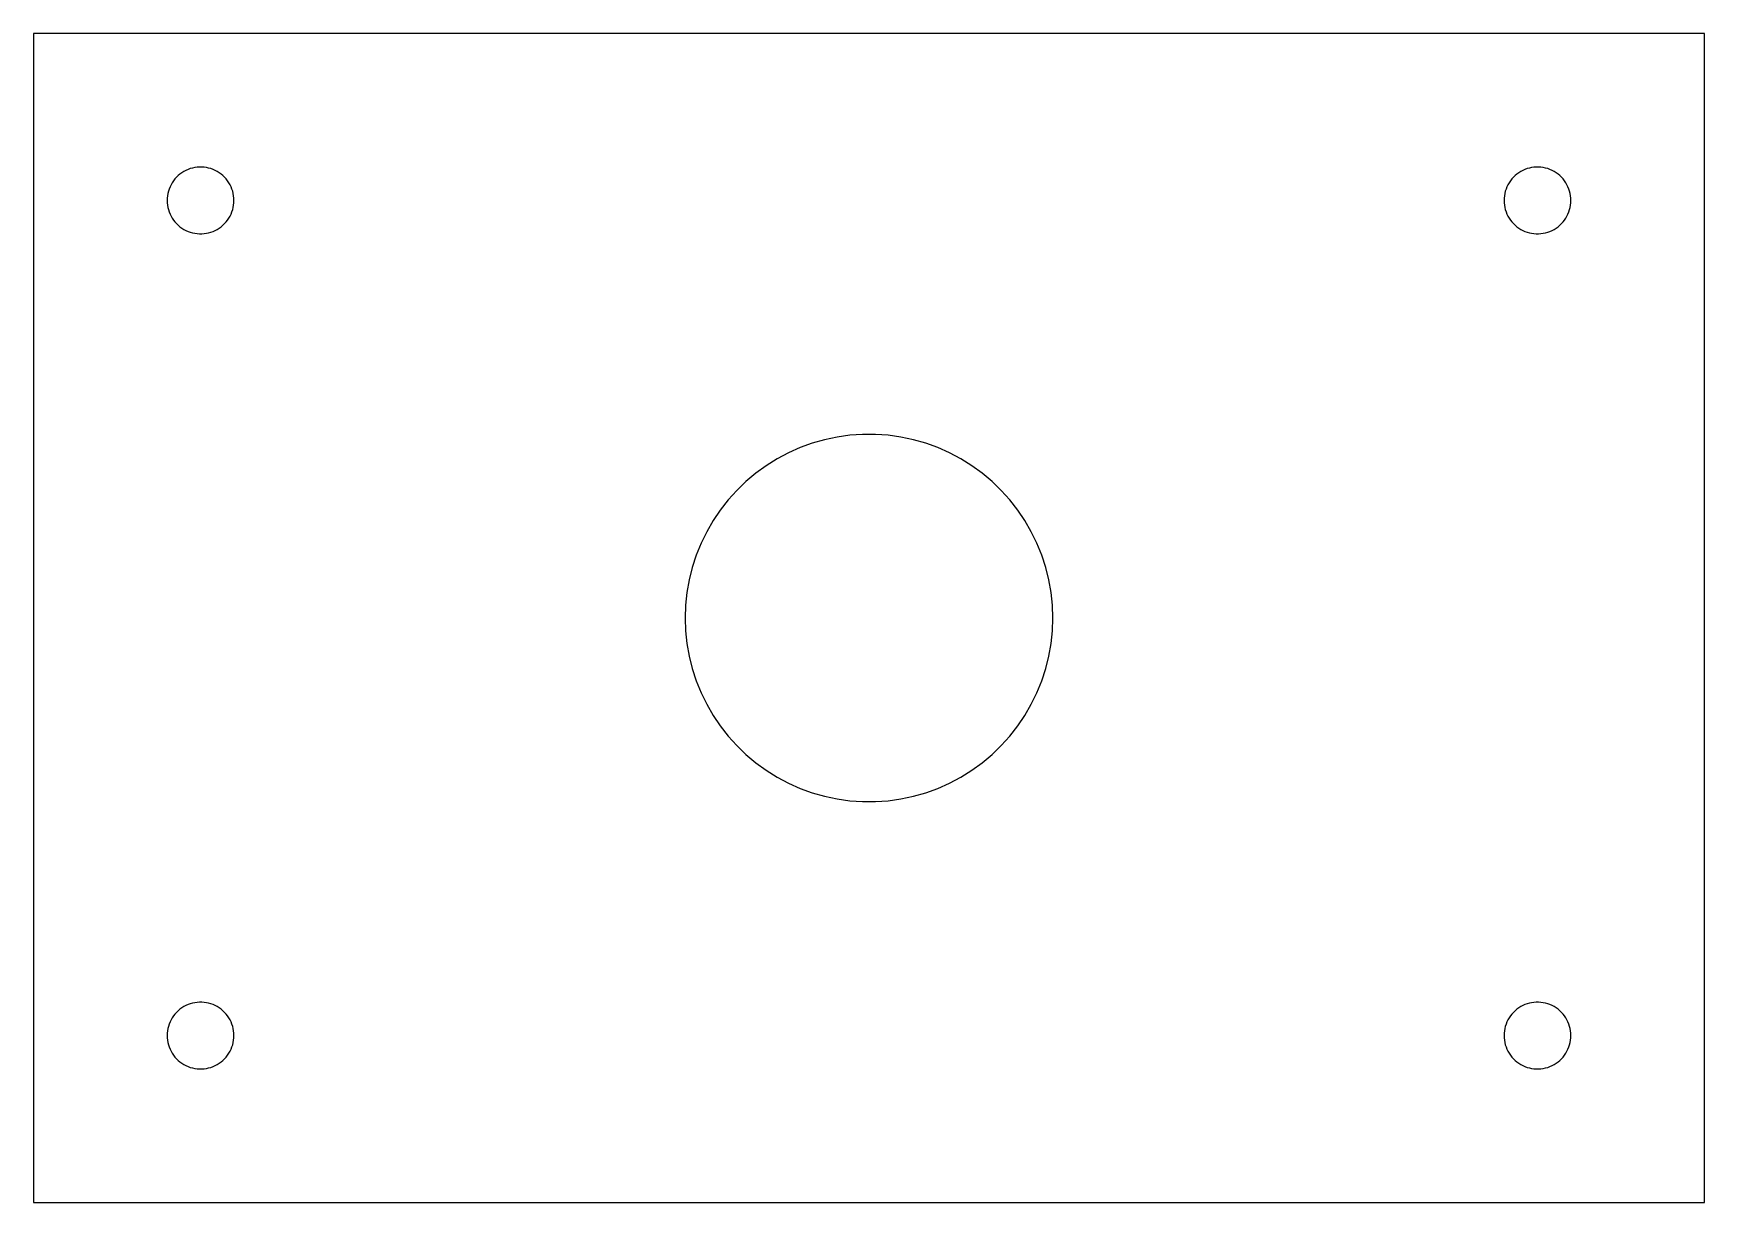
# Model space of a CAD drawing. Header units: inches. Extents: x 0 to 5, y 0 to 3.5.
import ezdxf

# ---------------------------------------------------------------- set-up
doc = ezdxf.new("R2010")
doc.units = ezdxf.units.IN
doc.header["$MEASUREMENT"] = 0
doc.layers.add('CUT-HOLES', color=1, linetype='CONTINUOUS')
doc.layers.add('CUT-OUTSIDE', color=5, linetype='CONTINUOUS')

msp = doc.modelspace()

# ---------------------------------------------------------------- linework, layer by layer
at = {"layer": 'CUT-HOLES', "color": 1}
for points in [[(0.6, 3), (0.599756, 3.006976), (0.599027, 3.013917), (0.597815, 3.020791), (0.596126, 3.027564), (0.593969, 3.034202), (0.591355, 3.040674), (0.588295, 3.046947), (0.584805, 3.052992), (0.580902, 3.058779), (0.576604, 3.064279), (0.571934, 3.069466), (0.566913, 3.074314), (0.561566, 3.078801), (0.555919, 3.082904), (0.55, 3.086603), (0.543837, 3.089879), (0.537461, 3.092718), (0.530902, 3.095106), (0.524192, 3.09703), (0.517365, 3.098481), (0.510453, 3.099452), (0.50349, 3.099939), (0.49651, 3.099939), (0.489547, 3.099452), (0.482635, 3.098481), (0.475808, 3.09703), (0.469098, 3.095106), (0.462539, 3.092718), (0.456163, 3.089879), (0.45, 3.086603), (0.444081, 3.082904), (0.438434, 3.078801), (0.433087, 3.074314), (0.428066, 3.069466), (0.423396, 3.064279), (0.419098, 3.058779), (0.415195, 3.052992), (0.411705, 3.046947), (0.408645, 3.040674), (0.406031, 3.034202), (0.403874, 3.027564), (0.402185, 3.020791), (0.400973, 3.013917), (0.400244, 3.006976), (0.4, 3), (0.400244, 2.993024), (0.400973, 2.986083), (0.402185, 2.979209), (0.403874, 2.972436), (0.406031, 2.965798), (0.408645, 2.959326), (0.411705, 2.953053), (0.415195, 2.947008), (0.419098, 2.941221), (0.423396, 2.935721), (0.428066, 2.930534), (0.433087, 2.925686), (0.438434, 2.921199), (0.444081, 2.917096), (0.45, 2.913397), (0.456163, 2.910121), (0.462539, 2.907282), (0.469098, 2.904894), (0.475808, 2.90297), (0.482635, 2.901519), (0.489547, 2.900548), (0.49651, 2.900061), (0.50349, 2.900061), (0.510453, 2.900548), (0.517365, 2.901519), (0.524192, 2.90297), (0.530902, 2.904894), (0.537461, 2.907282), (0.543837, 2.910121), (0.55, 2.913397), (0.555919, 2.917096), (0.561566, 2.921199), (0.566913, 2.925686), (0.571934, 2.930534), (0.576604, 2.935721), (0.580902, 2.941221), (0.584805, 2.947008), (0.588295, 2.953053), (0.591355, 2.959326), (0.593969, 2.965798), (0.596126, 2.972436), (0.597815, 2.979209), (0.599027, 2.986083), (0.599756, 2.993024)], [(4.6, 3), (4.599756, 3.006976), (4.599027, 3.013917), (4.597815, 3.020791), (4.596126, 3.027564), (4.593969, 3.034202), (4.591355, 3.040674), (4.588295, 3.046947), (4.584805, 3.052992), (4.580902, 3.058779), (4.576604, 3.064279), (4.571934, 3.069466), (4.566913, 3.074314), (4.561566, 3.078801), (4.555919, 3.082904), (4.55, 3.086603), (4.543837, 3.089879), (4.537461, 3.092718), (4.530902, 3.095106), (4.524192, 3.09703), (4.517365, 3.098481), (4.510453, 3.099452), (4.50349, 3.099939), (4.49651, 3.099939), (4.489547, 3.099452), (4.482635, 3.098481), (4.475808, 3.09703), (4.469098, 3.095106), (4.462539, 3.092718), (4.456163, 3.089879), (4.45, 3.086603), (4.444081, 3.082904), (4.438434, 3.078801), (4.433087, 3.074314), (4.428066, 3.069466), (4.423396, 3.064279), (4.419098, 3.058779), (4.415195, 3.052992), (4.411705, 3.046947), (4.408645, 3.040674), (4.406031, 3.034202), (4.403874, 3.027564), (4.402185, 3.020791), (4.400973, 3.013917), (4.400244, 3.006976), (4.4, 3), (4.400244, 2.993024), (4.400973, 2.986083), (4.402185, 2.979209), (4.403874, 2.972436), (4.406031, 2.965798), (4.408645, 2.959326), (4.411705, 2.953053), (4.415195, 2.947008), (4.419098, 2.941221), (4.423396, 2.935721), (4.428066, 2.930534), (4.433087, 2.925686), (4.438434, 2.921199), (4.444081, 2.917096), (4.45, 2.913397), (4.456163, 2.910121), (4.462539, 2.907282), (4.469098, 2.904894), (4.475808, 2.90297), (4.482635, 2.901519), (4.489547, 2.900548), (4.49651, 2.900061), (4.50349, 2.900061), (4.510453, 2.900548), (4.517365, 2.901519), (4.524192, 2.90297), (4.530902, 2.904894), (4.537461, 2.907282), (4.543837, 2.910121), (4.55, 2.913397), (4.555919, 2.917096), (4.561566, 2.921199), (4.566913, 2.925686), (4.571934, 2.930534), (4.576604, 2.935721), (4.580902, 2.941221), (4.584805, 2.947008), (4.588295, 2.953053), (4.591355, 2.959326), (4.593969, 2.965798), (4.596126, 2.972436), (4.597815, 2.979209), (4.599027, 2.986083), (4.599756, 2.993024)], [(3.05, 1.75), (3.04866, 1.788366), (3.044647, 1.826545), (3.037981, 1.864351), (3.028694, 1.901601), (3.016831, 1.938111), (3.00245, 1.973705), (2.985621, 2.008209), (2.966426, 2.041456), (2.944959, 2.073282), (2.921324, 2.103533), (2.895637, 2.132062), (2.868022, 2.15873), (2.838614, 2.183406), (2.807556, 2.205971), (2.775, 2.226314), (2.741104, 2.244337), (2.706034, 2.259951), (2.669959, 2.273081), (2.633057, 2.283663), (2.595506, 2.291644), (2.557491, 2.296987), (2.519195, 2.299665), (2.480805, 2.299665), (2.442509, 2.296987), (2.404494, 2.291644), (2.366943, 2.283663), (2.330041, 2.273081), (2.293966, 2.259951), (2.258896, 2.244337), (2.225, 2.226314), (2.192444, 2.205971), (2.161386, 2.183406), (2.131978, 2.15873), (2.104363, 2.132062), (2.078676, 2.103533), (2.055041, 2.073282), (2.033574, 2.041456), (2.014379, 2.008209), (1.99755, 1.973705), (1.983169, 1.938111), (1.971306, 1.901601), (1.962019, 1.864351), (1.955353, 1.826545), (1.95134, 1.788366), (1.95, 1.75), (1.95134, 1.711634), (1.955353, 1.673455), (1.962019, 1.635649), (1.971306, 1.598399), (1.983169, 1.561889), (1.99755, 1.526295), (2.014379, 1.491791), (2.033574, 1.458544), (2.055041, 1.426718), (2.078676, 1.396467), (2.104363, 1.367938), (2.131978, 1.34127), (2.161386, 1.316594), (2.192444, 1.294029), (2.225, 1.273686), (2.258896, 1.255663), (2.293966, 1.240049), (2.330041, 1.226919), (2.366943, 1.216337), (2.404494, 1.208356), (2.442509, 1.203013), (2.480805, 1.200335), (2.519195, 1.200335), (2.557491, 1.203013), (2.595506, 1.208356), (2.633057, 1.216337), (2.669959, 1.226919), (2.706034, 1.240049), (2.741104, 1.255663), (2.775, 1.273686), (2.807556, 1.294029), (2.838614, 1.316594), (2.868022, 1.34127), (2.895637, 1.367938), (2.921324, 1.396467), (2.944959, 1.426718), (2.966426, 1.458544), (2.985621, 1.491791), (3.00245, 1.526295), (3.016831, 1.561889), (3.028694, 1.598399), (3.037981, 1.635649), (3.044647, 1.673455), (3.04866, 1.711634)], [(0.6, 0.5), (0.599756, 0.506976), (0.599027, 0.513917), (0.597815, 0.520791), (0.596126, 0.527564), (0.593969, 0.534202), (0.591355, 0.540674), (0.588295, 0.546947), (0.584805, 0.552992), (0.580902, 0.558779), (0.576604, 0.564279), (0.571934, 0.569466), (0.566913, 0.574314), (0.561566, 0.578801), (0.555919, 0.582904), (0.55, 0.586603), (0.543837, 0.589879), (0.537461, 0.592718), (0.530902, 0.595106), (0.524192, 0.59703), (0.517365, 0.598481), (0.510453, 0.599452), (0.50349, 0.599939), (0.49651, 0.599939), (0.489547, 0.599452), (0.482635, 0.598481), (0.475808, 0.59703), (0.469098, 0.595106), (0.462539, 0.592718), (0.456163, 0.589879), (0.45, 0.586603), (0.444081, 0.582904), (0.438434, 0.578801), (0.433087, 0.574314), (0.428066, 0.569466), (0.423396, 0.564279), (0.419098, 0.558779), (0.415195, 0.552992), (0.411705, 0.546947), (0.408645, 0.540674), (0.406031, 0.534202), (0.403874, 0.527564), (0.402185, 0.520791), (0.400973, 0.513917), (0.400244, 0.506976), (0.4, 0.5), (0.400244, 0.493024), (0.400973, 0.486083), (0.402185, 0.479209), (0.403874, 0.472436), (0.406031, 0.465798), (0.408645, 0.459326), (0.411705, 0.453053), (0.415195, 0.447008), (0.419098, 0.441221), (0.423396, 0.435721), (0.428066, 0.430534), (0.433087, 0.425686), (0.438434, 0.421199), (0.444081, 0.417096), (0.45, 0.413397), (0.456163, 0.410121), (0.462539, 0.407282), (0.469098, 0.404894), (0.475808, 0.40297), (0.482635, 0.401519), (0.489547, 0.400548), (0.49651, 0.400061), (0.50349, 0.400061), (0.510453, 0.400548), (0.517365, 0.401519), (0.524192, 0.40297), (0.530902, 0.404894), (0.537461, 0.407282), (0.543837, 0.410121), (0.55, 0.413397), (0.555919, 0.417096), (0.561566, 0.421199), (0.566913, 0.425686), (0.571934, 0.430534), (0.576604, 0.435721), (0.580902, 0.441221), (0.584805, 0.447008), (0.588295, 0.453053), (0.591355, 0.459326), (0.593969, 0.465798), (0.596126, 0.472436), (0.597815, 0.479209), (0.599027, 0.486083), (0.599756, 0.493024)], [(4.6, 0.5), (4.599756, 0.506976), (4.599027, 0.513917), (4.597815, 0.520791), (4.596126, 0.527564), (4.593969, 0.534202), (4.591355, 0.540674), (4.588295, 0.546947), (4.584805, 0.552992), (4.580902, 0.558779), (4.576604, 0.564279), (4.571934, 0.569466), (4.566913, 0.574314), (4.561566, 0.578801), (4.555919, 0.582904), (4.55, 0.586603), (4.543837, 0.589879), (4.537461, 0.592718), (4.530902, 0.595106), (4.524192, 0.59703), (4.517365, 0.598481), (4.510453, 0.599452), (4.50349, 0.599939), (4.49651, 0.599939), (4.489547, 0.599452), (4.482635, 0.598481), (4.475808, 0.59703), (4.469098, 0.595106), (4.462539, 0.592718), (4.456163, 0.589879), (4.45, 0.586603), (4.444081, 0.582904), (4.438434, 0.578801), (4.433087, 0.574314), (4.428066, 0.569466), (4.423396, 0.564279), (4.419098, 0.558779), (4.415195, 0.552992), (4.411705, 0.546947), (4.408645, 0.540674), (4.406031, 0.534202), (4.403874, 0.527564), (4.402185, 0.520791), (4.400973, 0.513917), (4.400244, 0.506976), (4.4, 0.5), (4.400244, 0.493024), (4.400973, 0.486083), (4.402185, 0.479209), (4.403874, 0.472436), (4.406031, 0.465798), (4.408645, 0.459326), (4.411705, 0.453053), (4.415195, 0.447008), (4.419098, 0.441221), (4.423396, 0.435721), (4.428066, 0.430534), (4.433087, 0.425686), (4.438434, 0.421199), (4.444081, 0.417096), (4.45, 0.413397), (4.456163, 0.410121), (4.462539, 0.407282), (4.469098, 0.404894), (4.475808, 0.40297), (4.482635, 0.401519), (4.489547, 0.400548), (4.49651, 0.400061), (4.50349, 0.400061), (4.510453, 0.400548), (4.517365, 0.401519), (4.524192, 0.40297), (4.530902, 0.404894), (4.537461, 0.407282), (4.543837, 0.410121), (4.55, 0.413397), (4.555919, 0.417096), (4.561566, 0.421199), (4.566913, 0.425686), (4.571934, 0.430534), (4.576604, 0.435721), (4.580902, 0.441221), (4.584805, 0.447008), (4.588295, 0.453053), (4.591355, 0.459326), (4.593969, 0.465798), (4.596126, 0.472436), (4.597815, 0.479209), (4.599027, 0.486083), (4.599756, 0.493024)]]:
    msp.add_lwpolyline(points, close=True, dxfattribs=at)
at = {"layer": 'CUT-OUTSIDE', "color": 5}
msp.add_lwpolyline([(0, 0), (5, 0), (5, 3.5), (0, 3.5)], close=True, dxfattribs=at)

doc.saveas('drawing.dxf')
